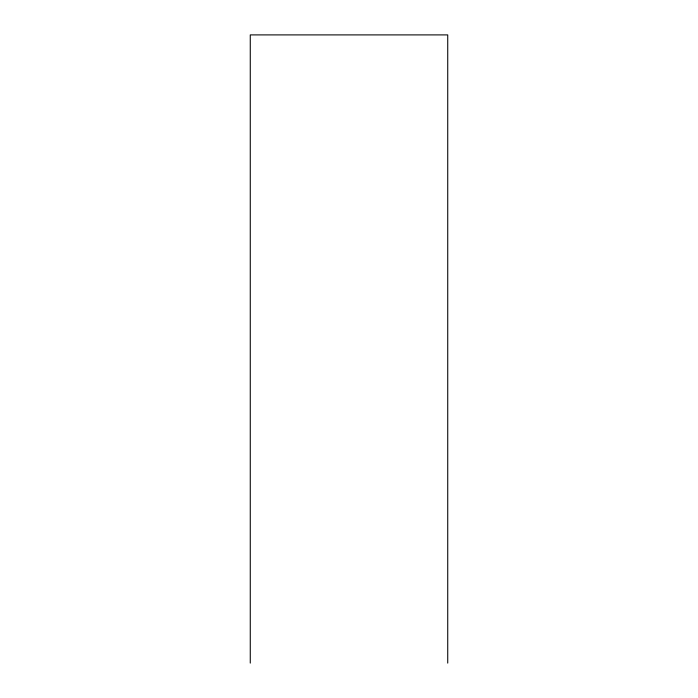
<?xml version="1.0" encoding="UTF-8"?>
<svg xmlns="http://www.w3.org/2000/svg" width="698" height="698" viewBox="0 0 698 698"><rect width="100%" height="100%" fill="white"/><g stroke="black" fill="none" stroke-linecap="round" stroke-linejoin="round"><path stroke-width="1.05" d="M447.732 663.1L447.732 34.9L250.268 34.9L250.268 663.1"/></g></svg>
